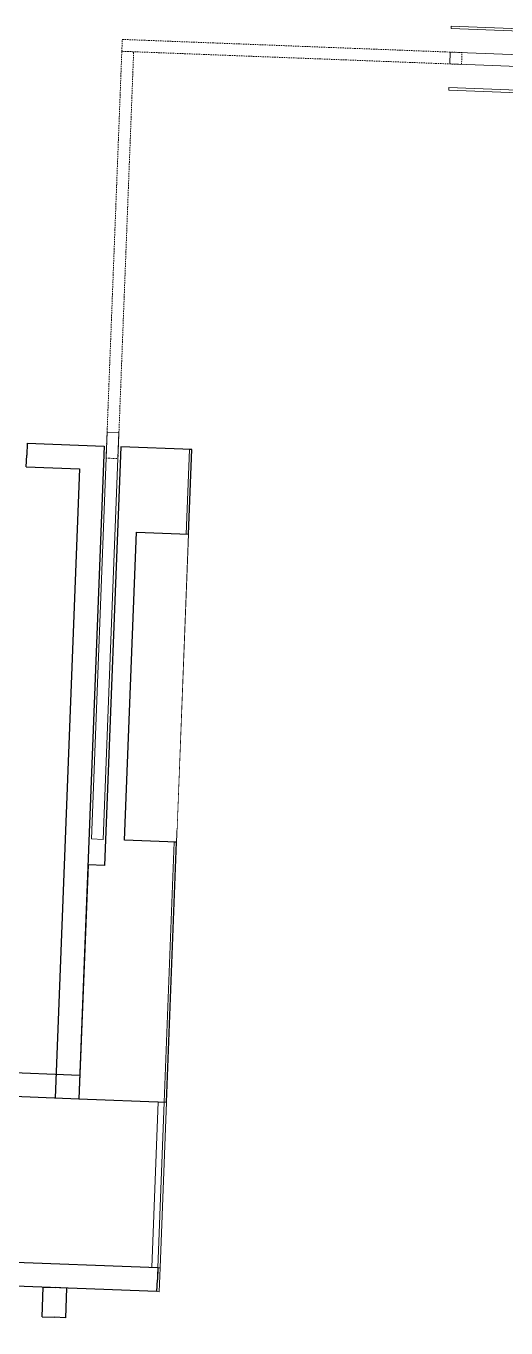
# Model space of a CAD drawing. Header units: millimetres. Extents: x 17924 to 83548, y -4690 to 56252.
# Drawn here: x 75414 to 77439, y -4523 to 969 of the extents above; entities that cross this region are included whole.
import ezdxf

# ---------------------------------------------------------------- set-up
doc = ezdxf.new("R2010")
doc.units = ezdxf.units.MM
doc.header["$MEASUREMENT"] = 0
doc.linetypes.add('DGN Style 2', pattern=[10, 6, -4])
for name, color, linetype, lineweight in [('DOOR', 40, 'Continuous', 0), ('EQPM-FIXD', 62, 'Continuous', 13), ('FIXT-JNRY-FULL', 6, 'Continuous', 0), ('PRTN-FULL', 6, 'Continuous', 30), ('WALL-LNIG', 1, 'Continuous', 0)]:
    doc.layers.add(name, color=color, linetype=linetype, lineweight=lineweight)

# ---------------------------------------------------------------- blocks, each defined once
blk = doc.blocks.new('*U198')
at = {"color": 0, "linetype": 'ByBlock', "lineweight": -2}
blk.add_wipeout([(4.4, 811.2), (-41.9, -387.9), (56, -391.6), (102.4, 807.5)], dxfattribs=at)
blk.add_wipeout([(-3.3, 611.4), (-34.2, -188), (-84.1, -186.1), (-53.3, 613.3)], dxfattribs=at)

msp = doc.modelspace()

# ---------------------------------------------------------------- linework, layer by layer
at = {"layer": 'DOOR', "color": 251, "linetype": 'DGN Style 2', "flags": 128}
for points in [[(75819.8, 912.9), (77253.7, 857.5), (77251.8, 807.5), (75817.9, 862.9), (75819.8, 912.9)], [(75751.5, -853.4), (75817.9, 862.9), (75867.8, 861), (75801.5, -855.3), (75751.5, -853.4)]]:
    msp.add_lwpolyline(points, close=True, dxfattribs=at)
at = {"layer": 'DOOR', "flags": 128}
for points in [[(77201.8, 809.4), (78635.8, 754), (78637.7, 804), (77203.8, 859.4), (77201.8, 809.4)], [(75689.5, -2459.7), (75755.8, -743.4), (75805.7, -745.4), (75739.4, -2461.7), (75689.5, -2459.7)]]:
    msp.add_lwpolyline(points, close=True, dxfattribs=at)
at = {"layer": 'FIXT-JNRY-FULL', "flags": 128}
msp.add_lwpolyline([(75944.8, -4268.3), (75969.8, -4269.3), (75996.8, -3569.8), (75971.8, -3568.9), (75944.8, -4268.3)], close=True, dxfattribs=at)
at = {"layer": 'PRTN-FULL'}
for p, q in [((75418.3, -790.5), (75416.4, -840.4)), ((75418.3, -790.5), (75743.5, -803)), ((75743.5, -803), (75637.1, -3555.9)), ((75414.5, -890.4), (75416.4, -840.4)), ((75414.5, -890.4), (75639.7, -899.1)), ((75639.7, -899.1), (75537.2, -3552.1)), ((75091, -3434.8), (75640.9, -3456)), ((75087.1, -3534.7), (75637.1, -3555.9)), ((75969.8, -4269.3), (75160, -4238)), ((75969.8, -4269.3), (75967.8, -4319.3)), ((75965.9, -4369.2), (75056.2, -4334.1)), ((75965.9, -4369.2), (75967.8, -4319.3)), ((75481.7, -4475.6), (75486.6, -4350.7)), ((75486.6, -4350.7), (75536.5, -4352.7)), ((75586.5, -4354.6), (75536.5, -4352.7)), ((75581.7, -4479.5), (75586.5, -4354.6)), ((75481.7, -4475.6), (75531.7, -4477.6)), ((75581.7, -4479.5), (75531.7, -4477.6))]:
    msp.add_line(p, q, dxfattribs=at)
at = {"layer": 'WALL-LNIG', "flags": 128}
for points in [[(76103.2, -816.9), (76113.2, -817.3), (76099.4, -1174.5), (76089.4, -1174.1), (76103.2, -816.9)], [(76039.2, -2473.1), (76049.2, -2473.5), (76006.8, -3570.2), (75996.8, -3569.8), (76039.2, -2473.1)], [(75996.8, -3569.8), (76006.8, -3570.2), (75979.8, -4269.7), (75969.8, -4269.3), (75996.8, -3569.8)], [(75969.8, -4269.3), (75979.8, -4269.7), (75975.9, -4369.6), (75965.9, -4369.2), (75969.8, -4269.3)]]:
    msp.add_lwpolyline(points, close=True, dxfattribs=at)

# ---------------------------------------------------------------- block references
at = {"layer": 'EQPM-FIXD', "lineweight": 0}
msp.add_blockref('*U198', (75995.1, -2031.9), dxfattribs=at)

# ---------------------------------------------------------------- next in the draw order: linework, layer by layer
at = {"layer": 'PRTN-FULL', "lineweight": 13}
msp.add_line((76099.4, -1174.5), (76049.2, -2473.5), dxfattribs=at)
at = {"layer": 'PRTN-FULL', "flags": 128}
msp.add_lwpolyline([(76113.2, -817.3), (75813.4, -805.7), (75745.2, -2572), (75675.2, -2569.3), (75637.1, -3555.9), (76006.8, -3570.2), (76049.2, -2473.5), (75829.4, -2465), (75879.6, -1166), (76099.4, -1174.5), (76113.2, -817.3)], close=True, dxfattribs=at)

# ---------------------------------------------------------------- next in the draw order: wipeouts: each hides what was drawn before it
for points, layer in [([(77197.6, 699.5), (80779.6, 561.1), (80790, 830.9), (77208, 969.3), (77204.1, 869.4), (78698, 811.7), (78695.3, 741.7), (77201.4, 799.5)], 'PRTN-FULL'), ([(75593.7, -4383.3), (77020.1, -4438.4), (77020.9, -4418.5), (75594.5, -4363.3)], 'WALL-LNIG')]:
    msp.add_wipeout(points).dxf.layer = layer

# ---------------------------------------------------------------- next in the draw order: linework, layer by layer
at = {"layer": 'WALL-LNIG', "flags": 128}
for points in [[(77208, 969.3), (80790, 830.9), (80789.6, 820.9), (77207.6, 959.3), (77208, 969.3)], [(77198, 709.5), (80780, 571.1), (80779.6, 561.1), (77197.6, 699.5), (77198, 709.5)]]:
    msp.add_lwpolyline(points, close=True, dxfattribs=at)

# ---------------------------------------------------------------- next in the draw order: wipeouts: each hides what was drawn before it
msp.add_wipeout([(76996.9, -4467.6), (78423.3, -4522.7), (78424.1, -4502.7), (76997.7, -4447.6)]).dxf.layer = 'WALL-LNIG'

doc.saveas('drawing.dxf')
